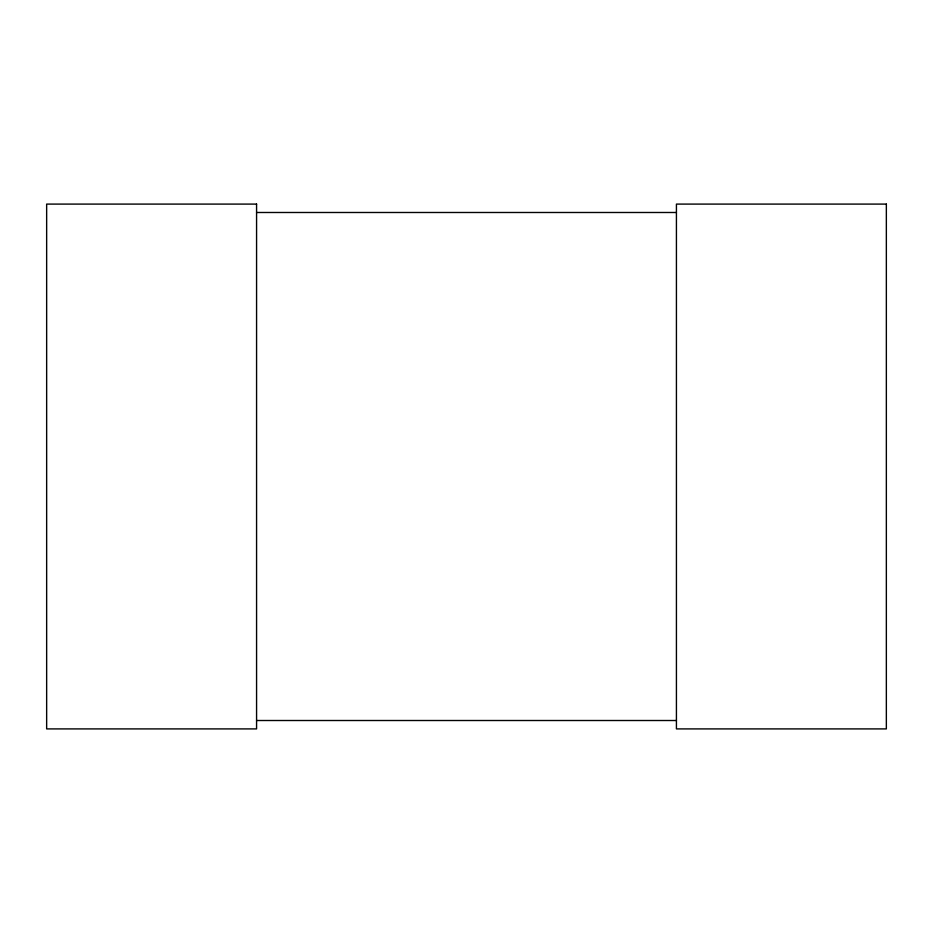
<?xml version="1.0" encoding="UTF-8"?>
<svg xmlns="http://www.w3.org/2000/svg" width="933" height="933" viewBox="0 0 933 933"><rect width="100%" height="100%" fill="white"/><g stroke="black" fill="none" stroke-linecap="round" stroke-linejoin="round"><path stroke-width="1.4" d="M256.575 212.491L676.425 212.491M256.575 720.509L676.425 720.509M256.575 204.094L46.65 204.094L46.65 728.906L256.575 728.906L256.575 204.094M886.35 204.094L676.425 204.094L676.425 728.906L886.35 728.906L886.35 204.094"/></g></svg>
